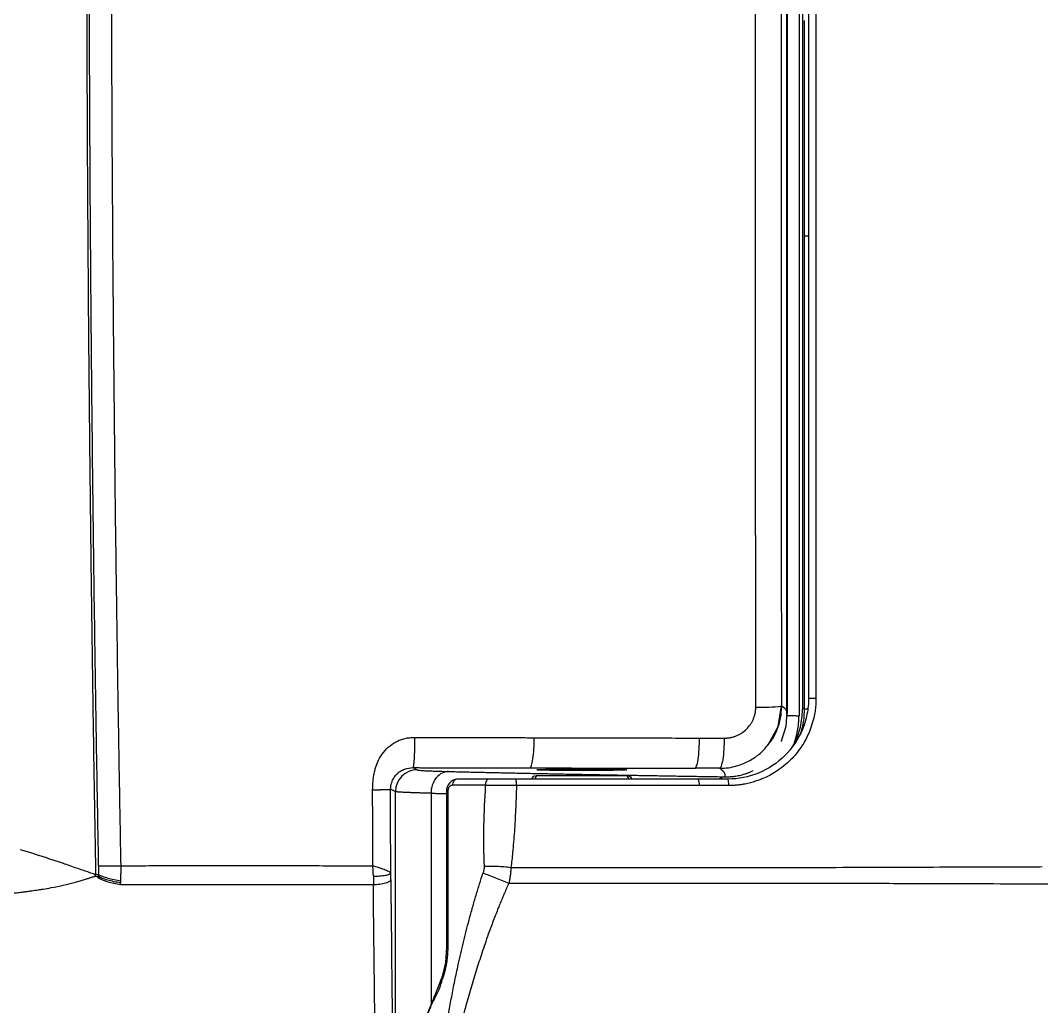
# Model space of a CAD drawing. Extents: x -4150 to 1921, y -105 to 2422.
# Drawn here: x -3784.7 to -3620.3, y 1455.8 to 1614.5 of the extents above; entities that cross this region are included whole.
import ezdxf

# ---------------------------------------------------------------- set-up
doc = ezdxf.new("R2010")
doc.units = 0
doc.header["$LTSCALE"] = 20
doc.header["$MEASUREMENT"] = 0
doc.layers.get('0').update_dxf_attribs({"linetype": 'CONTINUOUS'})

msp = doc.modelspace()

# ---------------------------------------------------------------- linework, layer by layer
for p, q in [((-3661.21, 1502.97), (-3661.21, 1780.88)), ((-3658.75, 1503.91), (-3658.75, 1779.94)), ((-3662.16, 1504.14), (-3662.13, 1504.15)), ((-3658.75, 1503.91), (-3658.51, 1503.72)), ((-3721.51, 1494.27), (-3720.79, 1493.91)), ((-3709.84, 1491.43), (-3715.11, 1491.43)), ((-3675.4, 1491.39), (-3704.83, 1491.39)), ((-3670.66, 1491.39), (-3675.4, 1491.39)), ((-3724.29, 1448.52), (-3724.29, 1490.41)), ((-3718.58, 1490.15), (-3718.58, 1456.19)), ((-3716.08, 1490.43), (-3716.08, 1465.28)), ((-3715.89, 1490.43), (-3715.89, 1465.29)), ((-3716.95, 1460.22), (-3718.03, 1457.52)), ((-3716.81, 1460.66), (-3716.95, 1460.22))]:
    msp.add_line(p, q)
at = {"flags": 128}
for points in [[(-3664.48, 1497.77), (-3664.31, 1497.92), (-3662.68, 1500.9), (-3662.16, 1504.23)], [(-3662.1, 1498.73), (-3661.41, 1500.93), (-3661.25, 1503.16)], [(-3716.08, 1465.31), (-3716.27, 1462.91), (-3716.81, 1460.66)], [(-3718.04, 1457.5), (-3719.49, 1453.98), (-3720.4, 1450.37)]]:
    msp.add_lwpolyline(points, dxfattribs=at)
for centre, radius, start, end in [((-3665.54, 1546.87), 42.87, 268.9784, 274.527), ((-3720.79, 1490.41), 3.5, 90.0538, 179.9723), ((-3714.19, 1490.54), 1.89, 93.235, 183.9006), ((-3677.33, 1491.65), 1.95, 352.405, 23.3077), ((-3618.74, 2140.08), 696.73, 269.86822, 286.42933)]:
    msp.add_arc(centre, radius, start, end)
for points, knots in [([(-3772.56, 1806.81), (-3772.6, 1804.73), (-3772.67, 1800.59), (-3772.78, 1794.37), (-3772.88, 1788.15), (-3772.97, 1781.92), (-3773.07, 1775.7), (-3773.15, 1769.48), (-3773.24, 1763.26), (-3773.32, 1757.04), (-3773.39, 1750.82), (-3773.46, 1744.6), (-3773.53, 1738.37), (-3773.59, 1732.15), (-3773.65, 1725.93), (-3773.71, 1719.71), (-3773.76, 1713.49), (-3773.8, 1707.26), (-3773.84, 1701.04), (-3773.88, 1694.82), (-3773.92, 1688.59), (-3773.94, 1682.37), (-3773.97, 1676.15), (-3773.99, 1669.93), (-3774.01, 1663.7), (-3774.02, 1657.48), (-3774.03, 1651.26), (-3774.03, 1645.03), (-3774.03, 1638.81), (-3774.03, 1632.59), (-3774.02, 1626.36), (-3774.01, 1620.14), (-3773.99, 1613.92), (-3773.97, 1607.7), (-3773.94, 1601.47), (-3773.92, 1595.25), (-3773.88, 1589.03), (-3773.84, 1582.81), (-3773.8, 1576.58), (-3773.76, 1570.36), (-3773.71, 1564.14), (-3773.65, 1557.92), (-3773.59, 1551.69), (-3773.53, 1545.47), (-3773.46, 1539.25), (-3773.39, 1533.03), (-3773.32, 1526.81), (-3773.24, 1520.59), (-3773.15, 1514.37), (-3773.07, 1508.14), (-3772.97, 1501.92), (-3772.88, 1495.7), (-3772.78, 1489.48), (-3772.67, 1483.26), (-3772.6, 1479.12), (-3772.56, 1477.04)], [0, 0, 0, 0, 0.01887, 0.03774, 0.05661, 0.07548, 0.094349, 0.113219, 0.132088, 0.150957, 0.169825, 0.188694, 0.207562, 0.22643, 0.245299, 0.264167, 0.283034, 0.301902, 0.32077, 0.339637, 0.358505, 0.377372, 0.39624, 0.415107, 0.433974, 0.452841, 0.471708, 0.490575, 0.509442, 0.528309, 0.547176, 0.566043, 0.58491, 0.603777, 0.622644, 0.641511, 0.660378, 0.679245, 0.698112, 0.71698, 0.735847, 0.754714, 0.773582, 0.792449, 0.811317, 0.830185, 0.849052, 0.86792, 0.886788, 0.905657, 0.924525, 0.943394, 0.962262, 0.981131, 1, 1, 1, 1]), ([(-3772.07, 1478.5), (-3772.11, 1480.85), (-3772.2, 1485.53), (-3772.32, 1492.53), (-3772.44, 1499.51), (-3772.55, 1506.44), (-3772.65, 1513.34), (-3772.83, 1525.57), (-3773.05, 1543.21), (-3773.33, 1571.3), (-3773.54, 1604.29), (-3773.61, 1638.03), (-3773.57, 1667.63), (-3773.46, 1692.77), (-3773.28, 1717.44), (-3773.08, 1737.72), (-3772.88, 1754.15), (-3772.71, 1766.86), (-3772.52, 1779.63), (-3772.31, 1792.47), (-3772.15, 1801.04), (-3772.07, 1805.35)], [0, 0, 0, 0, 0.021541, 0.042978, 0.064311, 0.085539, 0.106664, 0.127685, 0.197808, 0.268559, 0.385468, 0.500638, 0.578129, 0.65708, 0.731364, 0.804564, 0.84325, 0.882137, 0.921224, 0.960512, 1, 1, 1, 1]), ([(-3768.46, 1478.5), (-3768.51, 1480.82), (-3768.59, 1485.46), (-3768.72, 1492.41), (-3768.83, 1499.36), (-3768.95, 1506.32), (-3769.05, 1513.27), (-3769.21, 1523.87), (-3769.44, 1541.54), (-3769.68, 1564.8), (-3769.87, 1590.88), (-3769.98, 1616.17), (-3770.02, 1642.13), (-3769.97, 1671.57), (-3769.8, 1704.69), (-3769.56, 1730.47), (-3769.39, 1745.84), (-3769.32, 1751.39), (-3769.22, 1758.72), (-3769.09, 1767.85), (-3768.93, 1778.76), (-3768.72, 1791.46), (-3768.55, 1800.52), (-3768.46, 1805.35)], [0, 0, 0, 0, 0.021281, 0.042562, 0.063843, 0.085123, 0.106404, 0.127685, 0.182461, 0.268559, 0.341186, 0.421824, 0.500646, 0.579427, 0.691995, 0.804564, 0.816068, 0.833044, 0.855492, 0.883411, 0.916803, 0.955666, 1, 1, 1, 1]), ([(-3659.35, 1781.23), (-3659.34, 1780.83), (-3659.34, 1779.97), (-3659.34, 1778.58), (-3659.34, 1777), (-3659.34, 1775.1), (-3659.35, 1772.39), (-3659.35, 1767.94), (-3659.34, 1761.93), (-3659.35, 1748.77), (-3659.35, 1734.91), (-3659.35, 1707.44), (-3659.35, 1672.51), (-3659.35, 1628.4), (-3659.35, 1588.02), (-3659.35, 1559.07), (-3659.35, 1537.81), (-3659.35, 1526.86), (-3659.35, 1518.52), (-3659.35, 1513.89), (-3659.35, 1510.23), (-3659.34, 1507.52), (-3659.34, 1504.94), (-3659.34, 1503.3), (-3659.35, 1502.62)], [0, 0, 0, 0, 0.004277, 0.00926, 0.014948, 0.021342, 0.029684, 0.04411, 0.069247, 0.094386, 0.185853, 0.218476, 0.390216, 0.561956, 0.693497, 0.825038, 0.87369, 0.922341, 0.942955, 0.963568, 0.972218, 0.982372, 0.992751, 1, 1, 1, 1]), ([(-3666.31, 1504.01), (-3666.31, 1506.42), (-3666.31, 1511.25), (-3666.32, 1518.49), (-3666.32, 1525.73), (-3666.33, 1532.98), (-3666.33, 1540.22), (-3666.34, 1547.47), (-3666.34, 1554.73), (-3666.35, 1561.98), (-3666.35, 1569.24), (-3666.35, 1576.5), (-3666.36, 1583.76), (-3666.36, 1591.02), (-3666.36, 1598.29), (-3666.36, 1605.55), (-3666.36, 1612.82), (-3666.36, 1620.1), (-3666.37, 1627.37), (-3666.37, 1634.65), (-3666.37, 1644.11), (-3666.37, 1655.75), (-3666.36, 1669.57), (-3666.36, 1683.38), (-3666.36, 1697.19), (-3666.35, 1710.98), (-3666.34, 1724.77), (-3666.34, 1738.55), (-3666.33, 1752.32), (-3666.32, 1766.08), (-3666.31, 1775.26), (-3666.31, 1779.84)], [0, 0, 0, 0, 0.026247, 0.052502, 0.078764, 0.105034, 0.131312, 0.157597, 0.18389, 0.210191, 0.236499, 0.262814, 0.289138, 0.315469, 0.341808, 0.368154, 0.394508, 0.420869, 0.447239, 0.473616, 0.5, 0.550122, 0.600218, 0.650286, 0.700326, 0.75034, 0.800326, 0.850285, 0.900217, 0.950122, 1, 1, 1, 1]), ([(-3656.62, 1778.45), (-3656.62, 1776.07), (-3656.62, 1771.3), (-3656.62, 1764.14), (-3656.62, 1756.98), (-3656.62, 1749.82), (-3656.62, 1742.65), (-3656.62, 1735.48), (-3656.62, 1728.31), (-3656.62, 1721.13), (-3656.62, 1713.95), (-3656.62, 1706.76), (-3656.62, 1699.57), (-3656.62, 1692.38), (-3656.62, 1685.18), (-3656.62, 1677.98), (-3656.62, 1670.78), (-3656.62, 1663.57), (-3656.62, 1656.36), (-3656.62, 1649.14), (-3656.62, 1639.76), (-3656.62, 1628.22), (-3656.62, 1614.52), (-3656.62, 1600.83), (-3656.62, 1587.16), (-3656.62, 1573.5), (-3656.62, 1559.85), (-3656.62, 1546.22), (-3656.62, 1532.6), (-3656.62, 1518.99), (-3656.62, 1509.93), (-3656.62, 1505.4)], [0, 0, 0, 0, 0.0262, 0.052412, 0.078638, 0.104876, 0.131127, 0.157392, 0.183669, 0.209959, 0.236261, 0.262577, 0.288906, 0.315247, 0.341602, 0.367969, 0.394349, 0.420742, 0.447148, 0.473567, 0.499999, 0.550207, 0.600369, 0.650485, 0.700554, 0.750577, 0.800554, 0.850485, 0.900369, 0.950208, 1, 1, 1, 1]), ([(-3658.54, 1614.47), (-3658.54, 1613.66), (-3658.54, 1611.93), (-3658.54, 1609.18), (-3658.53, 1604.4), (-3658.53, 1597.6), (-3658.53, 1590.04), (-3658.53, 1584.05), (-3658.53, 1581.01), (-3658.53, 1579.75)], [0, 0, 0, 0, 0.070315, 0.149487, 0.237516, 0.483089, 0.737118, 0.890738, 1, 1, 1, 1]), ([(-3657.81, 1579.77), (-3657.92, 1579.77), (-3658.18, 1579.77), (-3658.46, 1579.76), (-3658.5, 1579.75), (-3658.53, 1579.75)], [0, 0, 0, 0, 0.249654, 0.625516, 1, 1, 1, 1]), ([(-3658.53, 1579.75), (-3658.53, 1578.2), (-3658.53, 1574.93), (-3658.52, 1568.4), (-3658.52, 1557.02), (-3658.52, 1543.65), (-3658.51, 1530.98), (-3658.51, 1521.64), (-3658.51, 1512.94), (-3658.51, 1506.8), (-3658.51, 1503.72)], [0, 0, 0, 0, 0.060837, 0.129378, 0.257503, 0.509995, 0.656921, 0.757489, 0.878742, 1, 1, 1, 1]), ([(-3671.39, 1499.02), (-3671.32, 1499.02), (-3671.19, 1499.02), (-3670.99, 1499.03), (-3670.79, 1499.05), (-3670.6, 1499.07), (-3670.3, 1499.13), (-3669.92, 1499.22), (-3669.45, 1499.38), (-3669, 1499.59), (-3668.43, 1499.92), (-3667.78, 1500.44), (-3667.25, 1501.08), (-3666.9, 1501.64), (-3666.69, 1502.08), (-3666.52, 1502.55), (-3666.41, 1502.97), (-3666.35, 1503.35), (-3666.31, 1503.68), (-3666.31, 1503.9), (-3666.31, 1504.01)], [0, 0, 0, 0, 0.025305, 0.050543, 0.07575, 0.100963, 0.126219, 0.189242, 0.252174, 0.315043, 0.377781, 0.502813, 0.627408, 0.68963, 0.751786, 0.813834, 0.875917, 0.917131, 0.958429, 1, 1, 1, 1]), ([(-3657.81, 1505.43), (-3657.81, 1504.57), (-3657.9, 1503.71), (-3658.23, 1502.03), (-3658.48, 1501.21), (-3659.47, 1498.84), (-3660.44, 1497.4), (-3662.86, 1495), (-3664.3, 1494.05), (-3667.43, 1492.76), (-3669.12, 1492.43), (-3670.81, 1492.43)], [0, 0, 0, 0, 0.125, 0.125, 0.25, 0.25, 0.5, 0.5, 0.75, 0.75, 1, 1, 1, 1]), ([(-3656.62, 1505.4), (-3656.62, 1505.28), (-3656.62, 1505.03), (-3656.64, 1504.67), (-3656.66, 1504.3), (-3656.7, 1503.94), (-3656.74, 1503.53), (-3656.81, 1503.08), (-3656.96, 1502.3), (-3657.24, 1501.23), (-3657.75, 1499.84), (-3658.35, 1498.61), (-3659.29, 1497.1), (-3660.73, 1495.37), (-3662.51, 1493.93), (-3664.07, 1493.01), (-3665.01, 1492.57), (-3665.83, 1492.24), (-3666.57, 1492), (-3667.38, 1491.77), (-3668.17, 1491.61), (-3668.86, 1491.5), (-3669.45, 1491.44), (-3670.05, 1491.4), (-3670.45, 1491.4), (-3670.66, 1491.39)], [0, 0, 0, 0, 0.016572, 0.033096, 0.049585, 0.066049, 0.0825, 0.105303, 0.127476, 0.190748, 0.254101, 0.328158, 0.376572, 0.49559, 0.632275, 0.686847, 0.742248, 0.774905, 0.807663, 0.849225, 0.890266, 0.917534, 0.94488, 0.972352, 1, 1, 1, 1]), ([(-3664.49, 1497.78), (-3664.25, 1498.06), (-3663.59, 1498.82), (-3662.84, 1500.32), (-3662.24, 1502.19), (-3662.17, 1503.49), (-3662.13, 1504.15)], [0, 0, 0, 0, 0.1577284, 0.4355193, 0.7181286, 1, 1, 1, 1]), ([(-3661.32, 1503.17), (-3661.31, 1503.24), (-3661.29, 1503.57), (-3661.77, 1503.89), (-3662.13, 1504.15)], [0, 0, 0, 0, 0.22108, 1, 1, 1, 1]), ([(-3660.44, 1497.59), (-3660.27, 1497.89), (-3659.67, 1498.97), (-3658.93, 1501.08), (-3658.81, 1502.99), (-3658.75, 1503.91)], [0, 0, 0, 0, 0.1634076, 0.5913215, 1, 1, 1, 1]), ([(-3656.62, 1505.4), (-3656.78, 1505.4), (-3656.94, 1505.4), (-3657.23, 1505.4), (-3657.35, 1505.4), (-3657.54, 1505.41), (-3657.64, 1505.41), (-3657.77, 1505.42), (-3657.81, 1505.42), (-3657.81, 1505.43)], [0, 0, 0, 0, 0.25, 0.25, 0.5, 0.5, 0.75, 0.75, 1, 1, 1, 1]), ([(-3661.29, 1502.63), (-3661.29, 1502.63), (-3661.29, 1502.63), (-3661.28, 1502.63), (-3661.25, 1502.63), (-3661.22, 1502.63), (-3661.18, 1502.64), (-3661.12, 1502.64), (-3661.05, 1502.64), (-3660.98, 1502.64), (-3660.89, 1502.64), (-3660.78, 1502.64), (-3660.63, 1502.64), (-3660.45, 1502.64), (-3660.23, 1502.64), (-3659.97, 1502.63), (-3659.68, 1502.63), (-3659.46, 1502.63), (-3659.35, 1502.62)], [0, 0, 0, 0, 0.04712, 0.094978, 0.143545, 0.192785, 0.242662, 0.293135, 0.344158, 0.395684, 0.447661, 0.500035, 0.572067, 0.648811, 0.730173, 0.815996, 0.906044, 1, 1, 1, 1]), ([(-3660.19, 1497.97), (-3659.95, 1498.71), (-3659.46, 1500.2), (-3659.39, 1501.81), (-3659.35, 1502.62)], [0, 0, 0, 0, 0.495426, 1, 1, 1, 1]), ([(-3658.51, 1503.72), (-3658.54, 1503.09), (-3658.6, 1501.8), (-3658.89, 1500.41), (-3659.16, 1499.74), (-3659.21, 1499.62)], [0, 0, 0, 0, 0.441611, 0.901361, 1, 1, 1, 1]), ([(-3658.51, 1503.72), (-3658.48, 1503.73), (-3658.44, 1503.73), (-3658.23, 1503.73), (-3658.03, 1503.73), (-3657.98, 1503.73)], [0, 0, 0, 0, 0.429551, 0.856298, 1, 1, 1, 1]), ([(-3727.97, 1490.71), (-3727.97, 1490.77), (-3727.97, 1490.9), (-3727.96, 1491.15), (-3727.94, 1491.59), (-3727.89, 1492.23), (-3727.8, 1492.97), (-3727.6, 1493.95), (-3727.22, 1495.13), (-3726.49, 1496.45), (-3725.49, 1497.59), (-3724.44, 1498.34), (-3723.51, 1498.77), (-3722.89, 1498.95), (-3722.38, 1499.05), (-3722, 1499.09), (-3721.6, 1499.12), (-3721.34, 1499.12), (-3721.21, 1499.12)], [0, 0, 0, 0, 0.01482, 0.031116, 0.062235, 0.124343, 0.188094, 0.247808, 0.370591, 0.493636, 0.617718, 0.743408, 0.807069, 0.871157, 0.90198, 0.93556, 0.967393, 1, 1, 1, 1]), ([(-3721.21, 1499.12), (-3721.21, 1499.05), (-3721.21, 1498.89), (-3721.21, 1498.67), (-3721.21, 1498.43), (-3721.22, 1498.2), (-3721.22, 1497.97), (-3721.22, 1497.73), (-3721.23, 1497.5), (-3721.24, 1497.27), (-3721.24, 1497.04), (-3721.25, 1496.82), (-3721.26, 1496.6), (-3721.27, 1496.38), (-3721.28, 1496.18), (-3721.29, 1495.98), (-3721.3, 1495.79), (-3721.31, 1495.61), (-3721.32, 1495.44), (-3721.33, 1495.28), (-3721.35, 1495.13), (-3721.36, 1494.99), (-3721.37, 1494.86), (-3721.39, 1494.75), (-3721.4, 1494.65), (-3721.41, 1494.56), (-3721.43, 1494.48), (-3721.44, 1494.42), (-3721.46, 1494.36), (-3721.47, 1494.32), (-3721.48, 1494.29), (-3721.5, 1494.27), (-3721.51, 1494.27), (-3721.51, 1494.27)], [0, 0, 0, 0, 0.0297529, 0.0600009, 0.0907238, 0.1218982, 0.1534985, 0.1854959, 0.2178593, 0.2505551, 0.2835473, 0.3167977, 0.3502663, 0.3839114, 0.4176898, 0.4515574, 0.4854694, 0.5193806, 0.5532458, 0.5870201, 0.6206596, 0.654121, 0.6873628, 0.7203449, 0.7530294, 0.7853802, 0.8173638, 0.8489491, 0.8801077, 0.9108138, 0.9410443, 0.9707789, 1, 1, 1, 1]), ([(-3721.21, 1499.12), (-3721.09, 1499.12), (-3720.87, 1499.12), (-3720.57, 1499.12), (-3720.31, 1499.12), (-3720.07, 1499.12), (-3719.61, 1499.12), (-3718.96, 1499.12), (-3717.84, 1499.12), (-3716.22, 1499.12), (-3713.85, 1499.11), (-3711.04, 1499.11), (-3708.01, 1499.1), (-3704.99, 1499.1), (-3702.98, 1499.09), (-3701.97, 1499.09)], [0, 0, 0, 0, 0.017675, 0.035361, 0.046065, 0.05779, 0.073766, 0.116659, 0.159551, 0.247518, 0.369643, 0.527518, 0.685202, 0.842696, 1, 1, 1, 1]), ([(-3702.61, 1494.23), (-3702.54, 1494.24), (-3702.46, 1494.36), (-3702.31, 1494.84), (-3702.23, 1495.21), (-3702.11, 1496.15), (-3702.06, 1496.72), (-3701.99, 1497.9), (-3701.97, 1498.52), (-3701.97, 1499.09)], [0, 0, 0, 0, 0.25, 0.25, 0.5, 0.5, 0.75, 0.75, 1, 1, 1, 1]), ([(-3701.97, 1499.09), (-3700.49, 1499.09), (-3697.53, 1499.08), (-3693.1, 1499.07), (-3688.66, 1499.06), (-3684.23, 1499.05), (-3679.8, 1499.04), (-3676.84, 1499.03), (-3675.37, 1499.03)], [0, 0, 0, 0, 0.166624, 0.333264, 0.499922, 0.666598, 0.83329, 1, 1, 1, 1]), ([(-3676.08, 1494.17), (-3675.99, 1494.18), (-3675.91, 1494.29), (-3675.74, 1494.78), (-3675.65, 1495.15), (-3675.52, 1496.08), (-3675.46, 1496.65), (-3675.39, 1497.84), (-3675.37, 1498.45), (-3675.37, 1499.03)], [0, 0, 0, 0, 0.25, 0.25, 0.5, 0.5, 0.75, 0.75, 1, 1, 1, 1]), ([(-3671.39, 1499.02), (-3671.39, 1498.44), (-3671.41, 1497.83), (-3671.49, 1496.64), (-3671.55, 1496.07), (-3671.7, 1495.14), (-3671.79, 1494.77), (-3671.97, 1494.28), (-3672.06, 1494.17), (-3672.15, 1494.16)], [0, 0, 0, 0, 0.25, 0.25, 0.5, 0.5, 0.75, 0.75, 1, 1, 1, 1]), ([(-3672.15, 1494.16), (-3671.66, 1494.18), (-3670.74, 1494.22), (-3669.45, 1494.5), (-3668.02, 1494.99), (-3666.53, 1495.81), (-3665.24, 1496.81), (-3664.67, 1497.55), (-3664.49, 1497.78)], [0, 0, 0, 0, 0.166301, 0.316196, 0.449676, 0.681927, 0.897161, 1, 1, 1, 1]), ([(-3723.03, 1493.94), (-3723.02, 1493.94), (-3722.97, 1493.97), (-3722.89, 1494), (-3722.8, 1494.03), (-3722.76, 1494.05), (-3722.75, 1494.05), (-3722.37, 1494.19), (-3721.94, 1494.23), (-3721.51, 1494.27)], [0, 0, 0, 0, 0.010139, 0.126214, 0.174239, 0.195757, 0.205895, 0.215619, 1, 1, 1, 1]), ([(-3721.51, 1494.27), (-3721.4, 1494.27), (-3721.18, 1494.27), (-3720.71, 1494.27), (-3719.81, 1494.26), (-3718.37, 1494.26), (-3716.5, 1494.26), (-3714.18, 1494.26), (-3711.53, 1494.25), (-3708.56, 1494.25), (-3705.58, 1494.24), (-3703.6, 1494.24), (-3702.61, 1494.23)], [0, 0, 0, 0, 0.0173, 0.035361, 0.073766, 0.159552, 0.264599, 0.369645, 0.527234, 0.684822, 0.842411, 1, 1, 1, 1]), ([(-3701.56, 1493.93), (-3701.56, 1493.93), (-3701.56, 1493.93), (-3701.54, 1493.93), (-3701.52, 1493.94), (-3701.48, 1493.94), (-3701.42, 1493.95), (-3701.29, 1493.96), (-3701.06, 1493.97), (-3700.76, 1493.98), (-3700.26, 1494), (-3699.47, 1494.02), (-3698.5, 1494.03), (-3697.65, 1494.04), (-3696.79, 1494.04), (-3695.68, 1494.05), (-3694.31, 1494.05), (-3692.94, 1494.05), (-3691.83, 1494.04), (-3690.97, 1494.04), (-3690.12, 1494.03), (-3689.15, 1494.02), (-3688.36, 1494), (-3687.86, 1493.98), (-3687.56, 1493.97), (-3687.33, 1493.96), (-3687.19, 1493.95), (-3687.11, 1493.94), (-3687.07, 1493.93), (-3687.06, 1493.93), (-3687.06, 1493.93)], [0, 0, 0, 0, 0.011631, 0.023267, 0.034925, 0.04662, 0.058367, 0.089326, 0.120094, 0.152146, 0.184461, 0.250093, 0.315858, 0.348114, 0.380046, 0.439584, 0.500003, 0.5604, 0.61996, 0.651868, 0.684148, 0.749913, 0.815545, 0.847837, 0.879912, 0.910656, 0.941638, 0.961175, 0.980605, 1, 1, 1, 1]), ([(-3672.15, 1494.16), (-3672.8, 1494.16), (-3674.11, 1494.17), (-3675.42, 1494.17), (-3676.08, 1494.17)], [0, 0, 0, 0, 0.500001, 1, 1, 1, 1]), ([(-3671.23, 1492.8), (-3671.23, 1492.83), (-3671.21, 1492.89), (-3671.21, 1492.98), (-3671.22, 1493.07), (-3671.24, 1493.16), (-3671.26, 1493.25), (-3671.3, 1493.35), (-3671.35, 1493.44), (-3671.42, 1493.53), (-3671.49, 1493.62), (-3671.57, 1493.71), (-3671.66, 1493.8), (-3671.77, 1493.89), (-3671.88, 1493.98), (-3672.01, 1494.07), (-3672.1, 1494.13), (-3672.15, 1494.16)], [0, 0, 0, 0, 0.066671, 0.13334, 0.200008, 0.266674, 0.333339, 0.400004, 0.466668, 0.533332, 0.599996, 0.666661, 0.733326, 0.799992, 0.86666, 0.933329, 1, 1, 1, 1]), ([(-3724.85, 1491.99), (-3724.82, 1492.08), (-3724.71, 1492.41), (-3724.46, 1492.78), (-3724.2, 1493.1), (-3724.05, 1493.25), (-3723.96, 1493.32), (-3723.92, 1493.36), (-3723.89, 1493.38), (-3723.88, 1493.4), (-3723.88, 1493.4), (-3723.87, 1493.4), (-3723.87, 1493.4), (-3723.87, 1493.4), (-3723.87, 1493.41), (-3723.87, 1493.41), (-3723.87, 1493.41), (-3723.87, 1493.41), (-3723.87, 1493.41), (-3723.87, 1493.41), (-3723.86, 1493.4), (-3723.7, 1493.65), (-3723.41, 1493.74), (-3723.12, 1493.89), (-3723.03, 1493.94)], [0, 0, 0, 0, 0.093285, 0.351874, 0.476362, 0.548355, 0.586795, 0.606626, 0.616693, 0.621765, 0.624312, 0.625588, 0.626226, 0.626546, 0.626704, 0.626783, 0.626824, 0.626843, 0.626853, 0.62686, 0.626863, 0.641443, 0.88726, 1, 1, 1, 1]), ([(-3720.79, 1493.91), (-3720.79, 1493.9), (-3720.77, 1493.9), (-3720.74, 1493.89), (-3720.7, 1493.88), (-3720.65, 1493.87), (-3720.6, 1493.87), (-3720.53, 1493.86), (-3720.45, 1493.85), (-3720.28, 1493.83), (-3719.96, 1493.81), (-3719.39, 1493.77), (-3718.68, 1493.74), (-3717.98, 1493.72), (-3717.35, 1493.7), (-3716.85, 1493.68), (-3716.32, 1493.67), (-3715.94, 1493.66), (-3715.75, 1493.65)], [0, 0, 0, 0, 0.031327, 0.062621, 0.093892, 0.125152, 0.156409, 0.187677, 0.218965, 0.250284, 0.375242, 0.500232, 0.625154, 0.750108, 0.812607, 0.875031, 0.937467, 1, 1, 1, 1]), ([(-3715.75, 1493.65), (-3716.08, 1493.65), (-3716.44, 1493.57), (-3717.13, 1493.22), (-3717.47, 1492.96), (-3718.02, 1492.27), (-3718.23, 1491.86), (-3718.51, 1491.01), (-3718.58, 1490.56), (-3718.58, 1490.15)], [0, 0, 0, 0, 0.25, 0.25, 0.5, 0.5, 0.75, 0.75, 1, 1, 1, 1]), ([(-3715.75, 1493.65), (-3715.41, 1493.64), (-3714.72, 1493.63), (-3713.69, 1493.6), (-3712.64, 1493.58), (-3711.59, 1493.55), (-3710.53, 1493.53), (-3709.46, 1493.51), (-3708.38, 1493.48), (-3707.3, 1493.46), (-3706.21, 1493.44), (-3705.11, 1493.41), (-3704, 1493.39), (-3702.88, 1493.36), (-3701.76, 1493.34), (-3700.63, 1493.32), (-3699.49, 1493.3), (-3698.34, 1493.27), (-3697.19, 1493.25), (-3696.02, 1493.23), (-3694.5, 1493.2), (-3692.61, 1493.16), (-3690.34, 1493.12), (-3688.04, 1493.08), (-3685.72, 1493.04), (-3683.37, 1493), (-3680.99, 1492.96), (-3678.59, 1492.92), (-3676.17, 1492.88), (-3673.71, 1492.84), (-3672.06, 1492.81), (-3671.23, 1492.8)], [0, 0, 0, 0, 0.026341, 0.052673, 0.078999, 0.105319, 0.131634, 0.157944, 0.184252, 0.210557, 0.23686, 0.263163, 0.289467, 0.315771, 0.342078, 0.368388, 0.394702, 0.421021, 0.447346, 0.473677, 0.500016, 0.550049, 0.600058, 0.650049, 0.700028, 0.750001, 0.799975, 0.849956, 0.899949, 0.949962, 1, 1, 1, 1]), ([(-3714.33, 1492.43), (-3714.53, 1492.43), (-3714.73, 1492.32), (-3715.03, 1491.94), (-3715.11, 1491.69), (-3715.11, 1491.43)], [0, 0, 0, 0, 0.5, 0.5, 1, 1, 1, 1]), ([(-3709.25, 1492.43), (-3709.32, 1492.43), (-3709.4, 1492.4), (-3709.54, 1492.31), (-3709.61, 1492.23), (-3709.73, 1492.04), (-3709.77, 1491.92), (-3709.83, 1491.67), (-3709.84, 1491.54), (-3709.84, 1491.43)], [0, 0, 0, 0, 0.25, 0.25, 0.5, 0.5, 0.75, 0.75, 1, 1, 1, 1]), ([(-3704.95, 1492.43), (-3705.7, 1492.43), (-3706.47, 1492.43), (-3707.94, 1492.43), (-3708.64, 1492.43), (-3709.25, 1492.43)], [0, 0, 0, 0, 0.5, 0.5, 1, 1, 1, 1]), ([(-3704.83, 1491.39), (-3704.82, 1491.51), (-3704.83, 1491.64), (-3704.84, 1491.9), (-3704.85, 1492.02), (-3704.87, 1492.22), (-3704.89, 1492.3), (-3704.92, 1492.4), (-3704.94, 1492.43), (-3704.95, 1492.43)], [0, 0, 0, 0, 0.25, 0.25, 0.5, 0.5, 0.75, 0.75, 1, 1, 1, 1]), ([(-3675.54, 1492.43), (-3680.67, 1492.43), (-3685.1, 1492.43), (-3695.37, 1492.43), (-3699.81, 1492.43), (-3704.95, 1492.43)], [0, 0, 0, 0, 0.5, 0.5, 1, 1, 1, 1]), ([(-3701.81, 1492.93), (-3701.94, 1492.93), (-3702.07, 1492.87), (-3702.26, 1492.69), (-3702.31, 1492.56), (-3702.31, 1492.43)], [0, 0, 0, 0, 0.5, 0.5, 1, 1, 1, 1]), ([(-3701.43, 1492.93), (-3701.54, 1492.93), (-3701.65, 1492.87), (-3701.81, 1492.69), (-3701.85, 1492.56), (-3701.85, 1492.43)], [0, 0, 0, 0, 0.5, 0.5, 1, 1, 1, 1]), ([(-3687.06, 1493.93), (-3687.06, 1493.92), (-3687.06, 1493.92), (-3687.08, 1493.92), (-3687.1, 1493.91), (-3687.14, 1493.91), (-3687.2, 1493.9), (-3687.33, 1493.89), (-3687.56, 1493.88), (-3687.86, 1493.87), (-3688.36, 1493.85), (-3689.15, 1493.83), (-3690.12, 1493.82), (-3690.97, 1493.81), (-3691.83, 1493.81), (-3692.94, 1493.8), (-3694.31, 1493.8), (-3695.68, 1493.8), (-3696.79, 1493.81), (-3697.65, 1493.81), (-3698.5, 1493.82), (-3699.47, 1493.83), (-3700.26, 1493.85), (-3700.76, 1493.87), (-3701.06, 1493.88), (-3701.29, 1493.89), (-3701.43, 1493.9), (-3701.51, 1493.91), (-3701.55, 1493.92), (-3701.56, 1493.92), (-3701.56, 1493.93)], [0, 0, 0, 0, 0.0116305, 0.0232669, 0.0349247, 0.0466197, 0.0583674, 0.0893264, 0.120094, 0.1521456, 0.1844612, 0.2500929, 0.3158579, 0.348114, 0.3800456, 0.4395836, 0.5000028, 0.5604, 0.61996, 0.6518684, 0.6841477, 0.7499127, 0.8155445, 0.8478369, 0.8799117, 0.9106562, 0.9416383, 0.9611753, 0.980605, 1, 1, 1, 1]), ([(-3687.19, 1492.93), (-3687.57, 1492.93), (-3688.02, 1492.93), (-3689.05, 1492.93), (-3689.62, 1492.93), (-3690.86, 1492.93), (-3691.52, 1492.93), (-3692.89, 1492.93), (-3693.6, 1492.93), (-3695.02, 1492.93), (-3695.73, 1492.93), (-3697.1, 1492.93), (-3697.76, 1492.93), (-3699, 1492.93), (-3699.57, 1492.93), (-3700.6, 1492.93), (-3701.05, 1492.93), (-3701.43, 1492.93)], [0, 0, 0, 0, 0.125, 0.125, 0.25, 0.25, 0.375, 0.375, 0.5, 0.5, 0.625, 0.625, 0.75, 0.75, 0.875, 0.875, 1, 1, 1, 1]), ([(-3686.77, 1492.43), (-3686.77, 1492.56), (-3686.81, 1492.69), (-3686.97, 1492.87), (-3687.08, 1492.93), (-3687.19, 1492.93)], [0, 0, 0, 0, 0.5, 0.5, 1, 1, 1, 1]), ([(-3686.81, 1492.93), (-3686.68, 1492.93), (-3686.55, 1492.87), (-3686.36, 1492.69), (-3686.31, 1492.56), (-3686.31, 1492.43)], [0, 0, 0, 0, 0.5, 0.5, 1, 1, 1, 1]), ([(-3672.22, 1492.43), (-3672.17, 1492.47), (-3671.87, 1492.72), (-3671.52, 1492.76), (-3671.23, 1492.8)], [0, 0, 0, 0, 0.161511, 1, 1, 1, 1]), ([(-3671.23, 1492.8), (-3671.14, 1492.8), (-3670.96, 1492.8), (-3670.67, 1492.8), (-3670.37, 1492.82), (-3669.94, 1492.85), (-3669.46, 1492.92), (-3668.93, 1493.02), (-3668.49, 1493.13), (-3668.04, 1493.26), (-3667.6, 1493.42), (-3667.15, 1493.59), (-3666.86, 1493.73), (-3666.72, 1493.8)], [0, 0, 0, 0, 0.061295, 0.125227, 0.191821, 0.2611, 0.416725, 0.515932, 0.613726, 0.711027, 0.807841, 0.904168, 1, 1, 1, 1]), ([(-3670.66, 1491.39), (-3670.66, 1491.67), (-3670.67, 1491.93), (-3670.73, 1492.32), (-3670.77, 1492.43), (-3670.81, 1492.43)], [0, 0, 0, 0, 0.5, 0.5, 1, 1, 1, 1]), ([(-3727.97, 1490.71), (-3727.91, 1490.71), (-3727.8, 1490.71), (-3727.63, 1490.71), (-3727.46, 1490.72), (-3727.29, 1490.72), (-3727.12, 1490.72), (-3726.96, 1490.72), (-3726.8, 1490.72), (-3726.65, 1490.73), (-3726.5, 1490.73), (-3726.36, 1490.73), (-3726.23, 1490.73), (-3726.1, 1490.74), (-3725.98, 1490.74), (-3725.87, 1490.75), (-3725.77, 1490.75), (-3725.68, 1490.75), (-3725.59, 1490.76), (-3725.51, 1490.76), (-3725.44, 1490.76), (-3725.38, 1490.77), (-3725.33, 1490.77), (-3725.28, 1490.78), (-3725.24, 1490.78), (-3725.2, 1490.78), (-3725.17, 1490.79), (-3725.14, 1490.79), (-3725.12, 1490.79), (-3725.11, 1490.8), (-3725.1, 1490.8), (-3725.09, 1490.8), (-3725.09, 1490.8), (-3725.08, 1490.8)], [0, 0, 0, 0, 0.038203, 0.076636, 0.115223, 0.153884, 0.19254, 0.231111, 0.269516, 0.307677, 0.345517, 0.382964, 0.419947, 0.456402, 0.492268, 0.52749, 0.562018, 0.595808, 0.628822, 0.661028, 0.692397, 0.722909, 0.752546, 0.781297, 0.809153, 0.836111, 0.86217, 0.887334, 0.911608, 0.935, 0.957522, 0.979184, 1, 1, 1, 1]), ([(-3727.96, 1478.5), (-3727.96, 1480.54), (-3727.97, 1484.61), (-3727.97, 1488.68), (-3727.97, 1490.71)], [0, 0, 0, 0, 0.4999822, 1, 1, 1, 1]), ([(-3725.08, 1490.8), (-3725.07, 1491.07), (-3725.05, 1491.49), (-3724.9, 1491.86), (-3724.85, 1491.99)], [0, 0, 0, 0, 0.633927, 1, 1, 1, 1]), ([(-3725.07, 1477.3), (-3725.07, 1479.55), (-3725.07, 1481.8), (-3725.08, 1485.18), (-3725.08, 1486.3), (-3725.08, 1487.99), (-3725.08, 1488.55), (-3725.08, 1489.4), (-3725.08, 1489.68), (-3725.08, 1490.24), (-3725.08, 1490.52), (-3725.08, 1490.8)], [0, 0, 0, 0, 0.5, 0.5, 0.75, 0.75, 0.875, 0.875, 0.9375, 0.9375, 1, 1, 1, 1]), ([(-3715.11, 1491.43), (-3715.14, 1491.42), (-3715.19, 1491.42), (-3715.26, 1491.41), (-3715.33, 1491.39), (-3715.42, 1491.35), (-3715.53, 1491.28), (-3715.65, 1491.16), (-3715.75, 1491.02), (-3715.82, 1490.86), (-3715.86, 1490.7), (-3715.89, 1490.57), (-3715.89, 1490.47), (-3715.89, 1490.43)], [0, 0, 0, 0, 0.0674929, 0.1338741, 0.1994841, 0.2646757, 0.3950362, 0.5190721, 0.6435392, 0.7640109, 0.8441878, 0.9220312, 1, 1, 1, 1]), ([(-3709.84, 1491.43), (-3709.96, 1489.26), (-3710.06, 1487.09), (-3710.15, 1482.74), (-3710.13, 1480.58), (-3710.04, 1478.42)], [0, 0, 0, 0, 0.5, 0.5, 1, 1, 1, 1]), ([(-3704.83, 1491.39), (-3704.92, 1491.4), (-3705.1, 1491.4), (-3705.38, 1491.4), (-3705.67, 1491.4), (-3705.96, 1491.4), (-3706.26, 1491.4), (-3706.56, 1491.4), (-3706.86, 1491.4), (-3707.17, 1491.41), (-3707.48, 1491.41), (-3707.82, 1491.41), (-3708.18, 1491.41), (-3708.57, 1491.41), (-3708.98, 1491.42), (-3709.41, 1491.42), (-3709.7, 1491.42), (-3709.84, 1491.43)], [0, 0, 0, 0, 0.051947, 0.104964, 0.159024, 0.214096, 0.270146, 0.327134, 0.385014, 0.443736, 0.503247, 0.568038, 0.640334, 0.71997, 0.806702, 0.900192, 1, 1, 1, 1]), ([(-3704.83, 1491.39), (-3704.85, 1490.72), (-3704.89, 1489.41), (-3704.99, 1486.94), (-3705.12, 1484.57), (-3705.29, 1482.28), (-3705.43, 1480.76), (-3705.57, 1479.41), (-3705.67, 1478.62), (-3705.71, 1478.23)], [0, 0, 0, 0, 0.153789, 0.298245, 0.561143, 0.693015, 0.818474, 0.909304, 1, 1, 1, 1]), ([(-3718.58, 1490.15), (-3718.69, 1490.15), (-3718.91, 1490.16), (-3719.24, 1490.17), (-3719.57, 1490.18), (-3719.9, 1490.18), (-3720.23, 1490.19), (-3720.56, 1490.2), (-3720.88, 1490.21), (-3721.2, 1490.22), (-3721.51, 1490.23), (-3721.81, 1490.24), (-3722.11, 1490.25), (-3722.39, 1490.26), (-3722.66, 1490.27), (-3722.91, 1490.28), (-3723.15, 1490.3), (-3723.38, 1490.31), (-3723.58, 1490.32), (-3723.76, 1490.34), (-3723.92, 1490.35), (-3724.06, 1490.36), (-3724.17, 1490.38), (-3724.25, 1490.39), (-3724.28, 1490.4), (-3724.29, 1490.41)], [0, 0, 0, 0, 0.031766, 0.064597, 0.098491, 0.13345, 0.169474, 0.206564, 0.244718, 0.283937, 0.324221, 0.365569, 0.407983, 0.451461, 0.496004, 0.541612, 0.588285, 0.636022, 0.684825, 0.734692, 0.785624, 0.837621, 0.890682, 0.944809, 1, 1, 1, 1]), ([(-3715.89, 1490.43), (-3715.94, 1490.43), (-3716.03, 1490.43), (-3716.08, 1490.43), (-3716.07, 1490.43), (-3716.07, 1490.43)], [0, 0, 0, 0, 0.449368, 0.898739, 1, 1, 1, 1]), ([(-3772.56, 1477.04), (-3772.59, 1477.05), (-3772.64, 1477.07), (-3772.75, 1477.11), (-3772.98, 1477.19), (-3773.27, 1477.3), (-3773.78, 1477.47), (-3774.42, 1477.69), (-3775.69, 1478.12), (-3776.96, 1478.57), (-3778.21, 1478.99), (-3778.88, 1479.22), (-3779.58, 1479.45), (-3780.28, 1479.68), (-3780.99, 1479.92), (-3781.71, 1480.15), (-3782.44, 1480.38), (-3783.18, 1480.61), (-3783.92, 1480.83), (-3784.41, 1480.98), (-3784.66, 1481.05)], [0, 0, 0, 0, 0.008236, 0.018963, 0.040026, 0.088123, 0.118288, 0.203213, 0.28253, 0.47451, 0.527232, 0.57992, 0.632574, 0.685191, 0.737758, 0.790273, 0.842766, 0.895239, 0.947665, 1, 1, 1, 1]), ([(-3772.07, 1478.5), (-3771.88, 1478.5), (-3771.64, 1478.5), (-3771.12, 1478.49), (-3770.82, 1478.49), (-3770.19, 1478.49), (-3769.86, 1478.49), (-3769.17, 1478.5), (-3768.81, 1478.5), (-3768.46, 1478.5)], [0, 0, 0, 0, 0.25, 0.25, 0.5, 0.5, 0.75, 0.75, 1, 1, 1, 1]), ([(-3768.53, 1476.07), (-3768.53, 1476.17), (-3768.51, 1476.37), (-3768.5, 1476.68), (-3768.48, 1476.98), (-3768.47, 1477.29), (-3768.47, 1477.59), (-3768.46, 1477.9), (-3768.46, 1478.2), (-3768.46, 1478.4), (-3768.46, 1478.5)], [0, 0, 0, 0, 0.126092, 0.251908, 0.377429, 0.502632, 0.627504, 0.752031, 0.8762, 1, 1, 1, 1]), ([(-3768.46, 1478.5), (-3768.03, 1478.5), (-3767.05, 1478.5), (-3765.39, 1478.5), (-3763.37, 1478.5), (-3760.99, 1478.51), (-3757.54, 1478.51), (-3753.25, 1478.51), (-3748.25, 1478.51), (-3743.31, 1478.51), (-3738.44, 1478.5), (-3734.05, 1478.5), (-3730.6, 1478.5), (-3728.71, 1478.5), (-3727.96, 1478.5)], [0, 0, 0, 0, 0.032112, 0.073168, 0.123168, 0.182112, 0.250001, 0.379243, 0.5, 0.620035, 0.744758, 0.859632, 0.944713, 1, 1, 1, 1]), ([(-3727.96, 1478.5), (-3727.91, 1478.49), (-3727.76, 1478.44), (-3727.48, 1478.35), (-3727.16, 1478.25), (-3726.78, 1478.13), (-3726.36, 1477.99), (-3725.92, 1477.83), (-3725.56, 1477.68), (-3725.34, 1477.57), (-3725.21, 1477.48), (-3725.13, 1477.42), (-3725.09, 1477.36), (-3725.07, 1477.32), (-3725.07, 1477.3)], [0, 0, 0, 0, 0.033968, 0.10171, 0.18721, 0.253537, 0.3795, 0.504983, 0.6354, 0.753919, 0.818009, 0.880515, 0.941234, 1, 1, 1, 1]), ([(-3727.86, 1476.8), (-3727.86, 1476.87), (-3727.86, 1477.04), (-3727.87, 1477.3), (-3727.89, 1477.61), (-3727.92, 1478.02), (-3727.94, 1478.32), (-3727.96, 1478.5)], [0, 0, 0, 0, 0.13603, 0.289535, 0.460517, 0.686773, 1, 1, 1, 1]), ([(-3710.04, 1478.42), (-3709.74, 1478.44), (-3709.42, 1478.44), (-3708.72, 1478.44), (-3708.36, 1478.43), (-3707.61, 1478.4), (-3707.22, 1478.38), (-3706.46, 1478.31), (-3706.08, 1478.27), (-3705.71, 1478.23)], [0, 0, 0, 0, 0.25, 0.25, 0.5, 0.5, 0.75, 0.75, 1, 1, 1, 1]), ([(-3705.71, 1478.23), (-3705.72, 1478.13), (-3705.73, 1477.94), (-3705.75, 1477.65), (-3705.78, 1477.37), (-3705.81, 1477.08), (-3705.85, 1476.8), (-3705.89, 1476.52), (-3705.94, 1476.24), (-3705.99, 1475.96), (-3706.03, 1475.77), (-3706.05, 1475.68)], [0, 0, 0, 0, 0.109888, 0.22014, 0.330732, 0.441639, 0.552836, 0.664296, 0.775994, 0.887904, 1, 1, 1, 1]), ([(-3705.71, 1478.23), (-3704.35, 1478.22), (-3699.3, 1478.22), (-3691.73, 1478.22), (-3683.01, 1478.22), (-3677.98, 1478.22), (-3675.46, 1478.22)], [0, 0, 0, 0, 0.135521, 0.499997, 0.749998, 1, 1, 1, 1]), ([(-3675.46, 1478.22), (-3674.97, 1478.22), (-3673.92, 1478.22), (-3672.22, 1478.22), (-3670.28, 1478.22), (-3667.64, 1478.22), (-3664.5, 1478.22), (-3659.22, 1478.23), (-3653.23, 1478.23), (-3647.07, 1478.24), (-3641.24, 1478.27), (-3635.89, 1478.29), (-3630.69, 1478.31), (-3627.14, 1478.32), (-3621.07, 1478.33), (-3620.2, 1478.34)], [0, 0, 0, 0, 0.0281252, 0.0608762, 0.0982532, 0.1402561, 0.2137856, 0.2808412, 0.4469589, 0.5628767, 0.6408228, 0.7891403, 0.8775372, 0.9478238, 1, 1, 1, 1]), ([(-3785.67, 1474.11), (-3785.54, 1474.12), (-3785.27, 1474.15), (-3784.83, 1474.2), (-3784.35, 1474.26), (-3783.84, 1474.33), (-3783.33, 1474.39), (-3782.64, 1474.49), (-3781.86, 1474.6), (-3780.82, 1474.76), (-3779.45, 1475.01), (-3777.76, 1475.36), (-3776.3, 1475.74), (-3775.25, 1476.02), (-3774.54, 1476.21), (-3773.92, 1476.41), (-3773.47, 1476.55), (-3773.16, 1476.65), (-3772.94, 1476.72), (-3772.75, 1476.76), (-3772.64, 1476.79), (-3772.6, 1476.8)], [0, 0, 0, 0, 0.024256, 0.051814, 0.082674, 0.116857, 0.148443, 0.182617, 0.251619, 0.302906, 0.394598, 0.538266, 0.67709, 0.742485, 0.806168, 0.866118, 0.916832, 0.940715, 0.962562, 0.986676, 1, 1, 1, 1]), ([(-3772.6, 1476.8), (-3772.59, 1476.84), (-3772.58, 1476.9), (-3772.57, 1476.98), (-3772.57, 1477.02), (-3772.56, 1477.04)], [0, 0, 0, 0, 0.495013, 0.747849, 1, 1, 1, 1]), ([(-3772.56, 1477.04), (-3772.53, 1477.05), (-3772.46, 1477.05), (-3772.36, 1477.07), (-3772.25, 1477.08), (-3772.19, 1477.08), (-3772.15, 1477.09)], [0, 0, 0, 0, 0.250878, 0.501893, 0.751397, 1, 1, 1, 1]), ([(-3768.57, 1475.41), (-3768.93, 1475.47), (-3769.28, 1475.54), (-3769.97, 1475.7), (-3770.31, 1475.79), (-3770.94, 1475.99), (-3771.24, 1476.1), (-3771.76, 1476.33), (-3771.99, 1476.44), (-3772.19, 1476.56)], [0, 0, 0, 0, 0.25, 0.25, 0.5, 0.5, 0.75, 0.75, 1, 1, 1, 1]), ([(-3768.55, 1475.74), (-3768.9, 1475.79), (-3769.26, 1475.85), (-3769.95, 1476), (-3770.29, 1476.08), (-3770.92, 1476.26), (-3771.22, 1476.35), (-3771.74, 1476.55), (-3771.97, 1476.66), (-3772.17, 1476.76)], [0, 0, 0, 0, 0.25, 0.25, 0.5, 0.5, 0.75, 0.75, 1, 1, 1, 1]), ([(-3772.15, 1477.09), (-3771.96, 1476.99), (-3771.73, 1476.89), (-3771.2, 1476.69), (-3770.91, 1476.6), (-3770.27, 1476.42), (-3769.93, 1476.34), (-3769.24, 1476.19), (-3768.88, 1476.13), (-3768.53, 1476.07)], [0, 0, 0, 0, 0.25, 0.25, 0.5, 0.5, 0.75, 0.75, 1, 1, 1, 1]), ([(-3727.86, 1476.8), (-3727.53, 1476.8), (-3727.18, 1476.82), (-3726.51, 1476.87), (-3726.18, 1476.91), (-3725.65, 1477.01), (-3725.43, 1477.06), (-3725.15, 1477.18), (-3725.08, 1477.25), (-3725.07, 1477.3)], [0, 0, 0, 0, 0.25, 0.25, 0.5, 0.5, 0.75, 0.75, 1, 1, 1, 1]), ([(-3725.06, 1476.26), (-3725.07, 1476.16), (-3725.14, 1476.06), (-3725.42, 1475.86), (-3725.64, 1475.76), (-3726.17, 1475.6), (-3726.5, 1475.54), (-3727.17, 1475.45), (-3727.53, 1475.42), (-3727.86, 1475.42)], [0, 0, 0, 0, 0.25, 0.25, 0.5, 0.5, 0.75, 0.75, 1, 1, 1, 1]), ([(-3716.29, 1451.37), (-3716.23, 1451.76), (-3716.11, 1452.55), (-3715.91, 1453.73), (-3715.71, 1454.94), (-3715.49, 1456.17), (-3715.25, 1457.41), (-3715.01, 1458.68), (-3714.75, 1459.96), (-3714.48, 1461.26), (-3714.03, 1463.34), (-3713.37, 1466.18), (-3712.59, 1469.26), (-3711.9, 1471.77), (-3711.34, 1473.71), (-3710.78, 1475.56), (-3710.39, 1476.75), (-3710.2, 1477.33)], [0, 0, 0, 0, 0.044218, 0.08924, 0.135068, 0.181705, 0.229151, 0.277408, 0.326479, 0.376363, 0.427064, 0.565742, 0.704438, 0.783432, 0.859018, 0.931205, 1, 1, 1, 1]), ([(-3710.2, 1477.33), (-3709.91, 1477.22), (-3709.6, 1477.09), (-3708.93, 1476.82), (-3708.57, 1476.68), (-3707.85, 1476.39), (-3707.48, 1476.25), (-3706.75, 1475.96), (-3706.39, 1475.82), (-3706.05, 1475.68)], [0, 0, 0, 0, 0.25, 0.25, 0.5, 0.5, 0.75, 0.75, 1, 1, 1, 1]), ([(-3727.86, 1475.42), (-3728.41, 1475.42), (-3729.66, 1475.42), (-3731.74, 1475.42), (-3734.24, 1475.42), (-3737.15, 1475.42), (-3740.48, 1475.42), (-3744.23, 1475.42), (-3748.97, 1475.42), (-3754.2, 1475.42), (-3759.4, 1475.42), (-3763.46, 1475.42), (-3766.39, 1475.42), (-3767.97, 1475.41), (-3768.57, 1475.41)], [0, 0, 0, 0, 0.04086, 0.09192, 0.15318, 0.224639, 0.306298, 0.398156, 0.500213, 0.6556, 0.783273, 0.883232, 0.955474, 1, 1, 1, 1]), ([(-3706.05, 1475.68), (-3706.17, 1475.42), (-3706.41, 1474.89), (-3706.75, 1474.1), (-3707.09, 1473.3), (-3707.43, 1472.5), (-3707.92, 1471.28), (-3708.58, 1469.61), (-3709.28, 1467.69), (-3709.89, 1465.94), (-3710.55, 1464), (-3711.63, 1460.63), (-3712.69, 1456.98), (-3713.69, 1453.36), (-3714.14, 1451.69), (-3714.39, 1450.79)], [0, 0, 0, 0, 0.0326561, 0.0654124, 0.0982718, 0.1312374, 0.1643122, 0.247881, 0.336098, 0.3974038, 0.4586866, 0.5704283, 0.8018078, 0.8931439, 1, 1, 1, 1]), ([(-3706.05, 1475.68), (-3700.95, 1475.68), (-3695.85, 1475.68), (-3685.67, 1475.69), (-3680.57, 1475.69), (-3675.49, 1475.69)], [0, 0, 0, 0, 0.5, 0.5, 1, 1, 1, 1]), ([(-3675.49, 1475.69), (-3671.16, 1475.69), (-3666.86, 1475.7), (-3658.27, 1475.69), (-3653.98, 1475.68), (-3645.44, 1475.66), (-3641.19, 1475.65), (-3632.72, 1475.63), (-3628.51, 1475.6), (-3620.31, 1475.58)], [0, 0, 0, 0, 0.25, 0.25, 0.5, 0.5, 0.75, 0.75, 1, 1, 1, 1]), ([(-3620.31, 1475.58), (-3619.84, 1475.58), (-3618.83, 1475.57), (-3617.21, 1475.56), (-3615.39, 1475.55), (-3613.27, 1475.55), (-3610.97, 1475.56), (-3608.62, 1475.59), (-3607.11, 1475.6), (-3606.38, 1475.61)], [0, 0, 0, 0, 0.101172, 0.216858, 0.347075, 0.491793, 0.673172, 0.842594, 1, 1, 1, 1]), ([(-3715.89, 1465.29), (-3715.89, 1465.19), (-3715.89, 1465), (-3715.9, 1464.72), (-3715.91, 1464.44), (-3715.93, 1464.16), (-3715.97, 1463.76), (-3716.03, 1463.23), (-3716.13, 1462.59), (-3716.25, 1461.98), (-3716.39, 1461.41), (-3716.54, 1460.87), (-3716.65, 1460.54), (-3716.7, 1460.37)], [0, 0, 0, 0, 0.054306, 0.108431, 0.162432, 0.216365, 0.270289, 0.398574, 0.529763, 0.652169, 0.774477, 0.88558, 1, 1, 1, 1]), ([(-3715.89, 1465.29), (-3715.94, 1465.29), (-3716.03, 1465.29), (-3716.08, 1465.29), (-3716.07, 1465.29), (-3716.07, 1465.29)], [0, 0, 0, 0, 0.446484, 0.89297, 1, 1, 1, 1]), ([(-3716.84, 1459.93), (-3716.87, 1459.84), (-3716.94, 1459.65), (-3717.03, 1459.37), (-3717.13, 1459.1), (-3717.23, 1458.84), (-3717.34, 1458.57), (-3717.47, 1458.25), (-3717.64, 1457.88), (-3717.84, 1457.46), (-3717.97, 1457.2), (-3718.04, 1457.07)], [0, 0, 0, 0, 0.08727, 0.174966, 0.263163, 0.351934, 0.441353, 0.531491, 0.686522, 0.84258, 1, 1, 1, 1]), ([(-3716.84, 1459.93), (-3716.88, 1459.98), (-3716.95, 1460.07), (-3716.97, 1460.17), (-3716.95, 1460.21), (-3716.95, 1460.22)], [0, 0, 0, 0, 0.469674, 0.919577, 1, 1, 1, 1]), ([(-3716.8, 1460.66), (-3716.81, 1460.65), (-3716.83, 1460.61), (-3716.81, 1460.51), (-3716.74, 1460.41), (-3716.7, 1460.37)], [0, 0, 0, 0, 0.119845, 0.547719, 1, 1, 1, 1]), ([(-3718.04, 1457.07), (-3718.11, 1456.92), (-3718.26, 1456.63), (-3718.48, 1456.18), (-3718.69, 1455.72), (-3718.89, 1455.24), (-3719.09, 1454.76), (-3719.28, 1454.26), (-3719.5, 1453.65), (-3719.73, 1452.92), (-3719.98, 1452.05), (-3720.21, 1451.13), (-3720.34, 1450.5), (-3720.4, 1450.18)], [0, 0, 0, 0, 0.065541, 0.132473, 0.200797, 0.270514, 0.341626, 0.414133, 0.488036, 0.606139, 0.730832, 0.862118, 1, 1, 1, 1]), ([(-3718.04, 1457.07), (-3718.06, 1457.13), (-3718.09, 1457.26), (-3718.08, 1457.42), (-3718.04, 1457.5), (-3718.02, 1457.53)], [0, 0, 0, 0, 0.3838066, 0.7520059, 1, 1, 1, 1])]:
    msp.add_open_spline(points, degree=3, knots=knots)
for points, degree in [([(-3661.29, 1502.63), (-3661.29, 1595.49), (-3661.29, 1688.36), (-3661.29, 1781.23)], 3), ([(-3662.13, 1504.15), (-3662.2, 1595.97), (-3662.2, 1687.88), (-3662.13, 1779.7)], 3), ([(-3657.81, 1778.43), (-3657.81, 1687.45), (-3657.81, 1596.4), (-3657.81, 1505.43)], 3), ([(-3661.31, 1502.97), (-3661.32, 1503.17)], 1), ([(-3675.37, 1499.03), (-3674.04, 1499.02), (-3672.71, 1499.02), (-3671.39, 1499.02)], 3), ([(-3662.19, 1498.48), (-3662.1, 1498.73)], 1), ([(-3702.61, 1494.23), (-3693.76, 1494.21), (-3684.91, 1494.19), (-3676.08, 1494.17)], 3), ([(-3709.25, 1492.43), (-3711.16, 1492.43), (-3712.87, 1492.43), (-3714.33, 1492.43)], 3), ([(-3701.43, 1492.93), (-3701.68, 1492.93)], 1), ([(-3686.99, 1492.93), (-3687.19, 1492.93)], 1), ([(-3670.81, 1492.43), (-3672.43, 1492.43), (-3673.92, 1492.43), (-3675.54, 1492.43)], 3), ([(-3724.29, 1490.41), (-3724.56, 1490.54), (-3724.82, 1490.67), (-3725.08, 1490.8)], 3), ([(-3718.58, 1490.15), (-3716.08, 1490.1)], 1), ([(-3772.07, 1478.5), (-3772.06, 1478.03), (-3772.09, 1477.55), (-3772.15, 1477.09)], 3), ([(-3710.04, 1478.42), (-3710.03, 1478.07), (-3710.08, 1477.7), (-3710.2, 1477.33)], 3), ([(-3772.6, 1476.8), (-3772.45, 1476.79), (-3772.31, 1476.77), (-3772.17, 1476.76)], 3), ([(-3772.17, 1476.76), (-3772.17, 1476.69), (-3772.18, 1476.63), (-3772.19, 1476.56)], 3), ([(-3772.15, 1477.09), (-3772.16, 1476.98), (-3772.16, 1476.87), (-3772.17, 1476.76)], 3), ([(-3768.53, 1476.07), (-3768.54, 1475.96), (-3768.55, 1475.85), (-3768.55, 1475.74)], 3), ([(-3727.86, 1476.8), (-3727.86, 1476.33), (-3727.86, 1475.87), (-3727.86, 1475.42)], 3), ([(-3725.06, 1476.26), (-3725.06, 1476.6), (-3725.07, 1476.95), (-3725.07, 1477.3)], 3), ([(-3725.06, 1476.26), (-3724.97, 1468.13), (-3724.89, 1460.01), (-3724.8, 1451.89)], 3), ([(-3768.57, 1475.41), (-3768.57, 1475.52), (-3768.56, 1475.63), (-3768.55, 1475.74)], 3), ([(-3727.59, 1451.05), (-3727.68, 1459.17), (-3727.77, 1467.29), (-3727.86, 1475.42)], 3), ([(-3716.84, 1459.93), (-3716.8, 1460.08), (-3716.75, 1460.22), (-3716.7, 1460.37)], 3)]:
    msp.add_open_spline(points, degree=degree)

doc.saveas('drawing.dxf')
